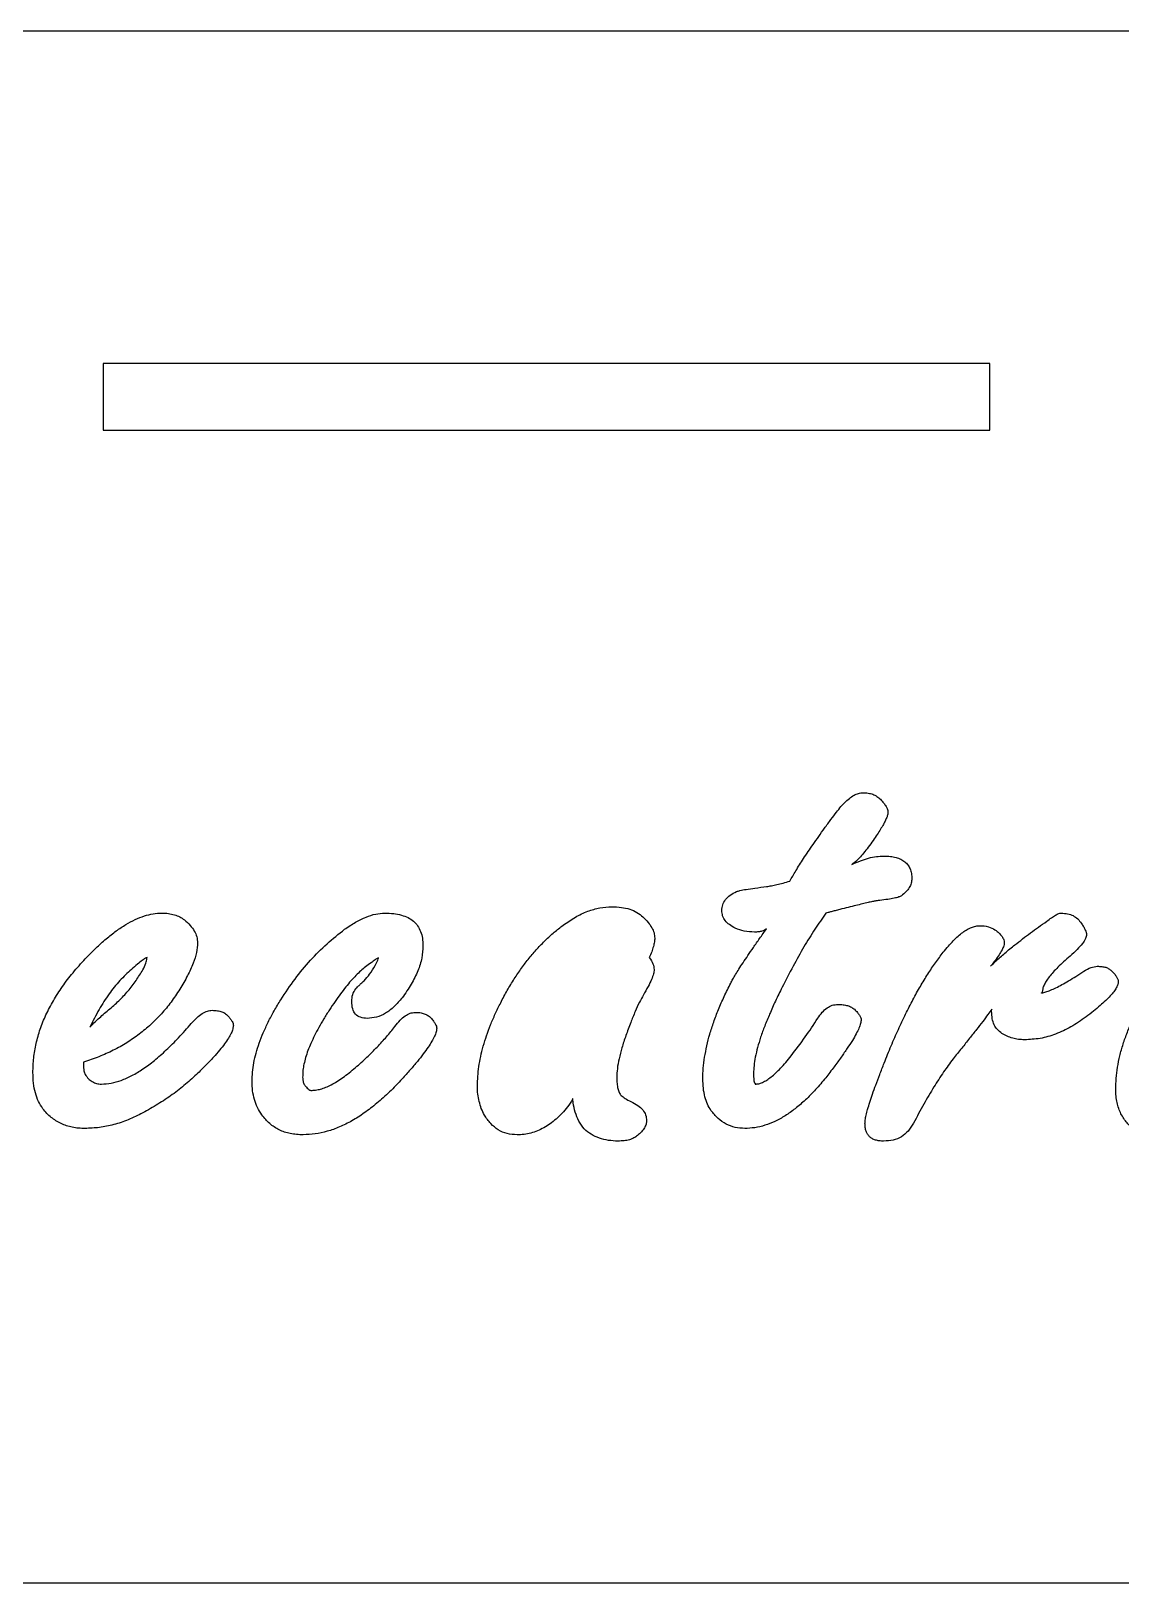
# Model space of a CAD drawing. Header units: millimetres. Extents: x 1 to 632, y 0 to 1598.
# Drawn here: x 293.7 to 342.9, y 1527.9 to 1597.9 of the extents above; entities that cross this region are included whole.
import ezdxf

# ---------------------------------------------------------------- set-up
doc = ezdxf.new("R2010")
doc.units = ezdxf.units.MM

msp = doc.modelspace()

# ---------------------------------------------------------------- linework, layer by layer
at = {"color": 7, "linetype": 'Continuous', "lineweight": 25}
for p, q in [((631.946, 1597.888), (1.946, 1597.888)), ((336.946, 1582.888), (296.946, 1582.888)), ((296.946, 1582.888), (296.946, 1579.888)), ((336.946, 1579.888), (336.946, 1582.888)), ((296.946, 1579.888), (336.946, 1579.888)), ((296.06, 1551.379), (296.06, 1551.254)), ((101.946, 1527.888), (401.946, 1527.888))]:
    msp.add_line(p, q, dxfattribs=at)
for points, knots in [([(330.392, 1563.08), (330.465, 1563.147), (330.6, 1563.272), (330.811, 1563.421), (331.018, 1563.513), (331.157, 1563.525), (331.222, 1563.531)], [0, 0, 0, 0, 0.3074252, 0.5698751, 0.7995993, 1, 1, 1, 1]), ([(331.222, 1563.531), (331.303, 1563.528), (331.456, 1563.522), (331.673, 1563.467), (331.864, 1563.375), (331.966, 1563.282), (332.017, 1563.236)], [0, 0, 0, 0, 0.277587, 0.52626, 0.766986, 1, 1, 1, 1]), ([(332.017, 1563.236), (332.067, 1563.181), (332.159, 1563.079), (332.268, 1562.928), (332.337, 1562.794), (332.35, 1562.707), (332.356, 1562.669)], [0, 0, 0, 0, 0.334307, 0.610747, 0.83065, 1, 1, 1, 1]), ([(329.49, 1561.928), (329.587, 1562.063), (329.765, 1562.308), (330.016, 1562.632), (330.214, 1562.886), (330.339, 1563.023), (330.392, 1563.08)], [0, 0, 0, 0, 0.340415, 0.621044, 0.840166, 1, 1, 1, 1]), ([(332.356, 1562.669), (332.353, 1562.632), (332.345, 1562.545), (332.297, 1562.404), (332.217, 1562.238), (332.117, 1562.041), (331.978, 1561.823), (331.819, 1561.572), (331.626, 1561.296), (331.484, 1561.105), (331.409, 1561.004)], [0, 0, 0, 0, 0.058157, 0.135592, 0.22964, 0.344314, 0.477016, 0.630781, 0.805052, 1, 1, 1, 1]), ([(327.927, 1559.544), (328.016, 1559.698), (328.213, 1560.041), (328.561, 1560.593), (328.998, 1561.231), (329.318, 1561.685), (329.49, 1561.928)], [0, 0, 0, 0, 0.186605, 0.415932, 0.686435, 1, 1, 1, 1]), ([(331.409, 1561.004), (331.342, 1560.917), (331.22, 1560.757), (331.034, 1560.554), (330.874, 1560.399), (330.765, 1560.326), (330.718, 1560.294)], [0, 0, 0, 0, 0.331712, 0.604499, 0.829665, 1, 1, 1, 1]), ([(330.718, 1560.294), (330.848, 1560.352), (331.097, 1560.461), (331.469, 1560.584), (331.823, 1560.66), (332.053, 1560.669), (332.164, 1560.674)], [0, 0, 0, 0, 0.2828372, 0.5414358, 0.7802512, 1, 1, 1, 1]), ([(332.164, 1560.674), (332.264, 1560.67), (332.45, 1560.663), (332.711, 1560.621), (332.933, 1560.541), (333.117, 1560.429), (333.261, 1560.282), (333.361, 1560.099), (333.425, 1559.888), (333.43, 1559.735), (333.432, 1559.656)], [0, 0, 0, 0, 0.1613897, 0.3005406, 0.4260603, 0.5394812, 0.6466107, 0.7542784, 0.872198, 1, 1, 1, 1]), ([(333.432, 1559.656), (333.425, 1559.587), (333.411, 1559.446), (333.32, 1559.24), (333.162, 1559.054), (333.029, 1558.945), (332.959, 1558.888)], [0, 0, 0, 0, 0.222148, 0.450969, 0.70896, 1, 1, 1, 1]), ([(324.86, 1558.214), (324.867, 1558.304), (324.881, 1558.482), (325.021, 1558.726), (325.239, 1558.931), (325.426, 1559.025), (325.526, 1559.076)], [0, 0, 0, 0, 0.230787, 0.459164, 0.710782, 1, 1, 1, 1]), ([(325.526, 1559.076), (325.574, 1559.091), (325.713, 1559.136), (325.991, 1559.181), (326.392, 1559.239), (326.703, 1559.277), (326.878, 1559.299)], [0, 0, 0, 0, 0.11213, 0.317487, 0.613192, 1, 1, 1, 1]), ([(326.878, 1559.299), (326.951, 1559.31), (327.107, 1559.334), (327.354, 1559.389), (327.63, 1559.462), (327.825, 1559.516), (327.927, 1559.544)], [0, 0, 0, 0, 0.205549, 0.43861, 0.703703, 1, 1, 1, 1]), ([(317.698, 1557.558), (317.881, 1557.683), (318.232, 1557.925), (318.788, 1558.192), (319.344, 1558.353), (319.713, 1558.377), (319.894, 1558.388)], [0, 0, 0, 0, 0.278664, 0.535572, 0.772515, 1, 1, 1, 1]), ([(319.894, 1558.388), (320.039, 1558.384), (320.313, 1558.377), (320.696, 1558.289), (321.032, 1558.151), (321.213, 1558.004), (321.301, 1557.933)], [0, 0, 0, 0, 0.2868387, 0.5410243, 0.7762724, 1, 1, 1, 1]), ([(325.463, 1557.419), (325.372, 1557.469), (325.205, 1557.561), (325.007, 1557.75), (324.879, 1557.971), (324.867, 1558.134), (324.86, 1558.214)], [0, 0, 0, 0, 0.292864, 0.541568, 0.77288, 1, 1, 1, 1]), ([(330.177, 1558.263), (330.107, 1558.245), (329.98, 1558.212), (329.804, 1558.17), (329.668, 1558.127), (329.587, 1558.107), (329.552, 1558.098)], [0, 0, 0, 0, 0.334954, 0.612967, 0.835866, 1, 1, 1, 1]), ([(331.981, 1558.674), (331.96, 1558.673), (331.903, 1558.67), (331.796, 1558.649), (331.643, 1558.616), (331.441, 1558.58), (331.193, 1558.511), (330.894, 1558.444), (330.551, 1558.358), (330.307, 1558.296), (330.177, 1558.263)], [0, 0, 0, 0, 0.033851, 0.092533, 0.176255, 0.286935, 0.426153, 0.592288, 0.783568, 1, 1, 1, 1]), ([(332.959, 1558.888), (332.92, 1558.867), (332.82, 1558.813), (332.612, 1558.764), (332.324, 1558.717), (332.105, 1558.689), (331.981, 1558.674)], [0, 0, 0, 0, 0.128889, 0.340837, 0.628768, 1, 1, 1, 1]), ([(296.136, 1556.04), (296.293, 1556.203), (296.596, 1556.517), (297.066, 1556.934), (297.515, 1557.295), (297.954, 1557.588), (298.38, 1557.815), (298.792, 1557.976), (299.19, 1558.085), (299.454, 1558.097), (299.583, 1558.102)], [0, 0, 0, 0, 0.164795, 0.317556, 0.45722, 0.58469, 0.701059, 0.808146, 0.906471, 1, 1, 1, 1]), ([(299.583, 1558.102), (299.684, 1558.1), (299.88, 1558.094), (300.156, 1558.036), (300.403, 1557.943), (300.541, 1557.847), (300.609, 1557.799)], [0, 0, 0, 0, 0.278904, 0.53828, 0.7717, 1, 1, 1, 1]), ([(300.609, 1557.799), (300.699, 1557.718), (300.867, 1557.567), (301.06, 1557.309), (301.183, 1557.038), (301.197, 1556.851), (301.203, 1556.759)], [0, 0, 0, 0, 0.291029, 0.546611, 0.777918, 1, 1, 1, 1]), ([(307.839, 1557.37), (308.001, 1557.482), (308.307, 1557.693), (308.78, 1557.92), (309.221, 1558.074), (309.511, 1558.093), (309.647, 1558.102)], [0, 0, 0, 0, 0.29841, 0.56169, 0.793519, 1, 1, 1, 1]), ([(309.647, 1558.102), (309.783, 1558.1), (310.038, 1558.094), (310.391, 1558.019), (310.697, 1557.913), (310.948, 1557.746), (311.145, 1557.533), (311.28, 1557.269), (311.362, 1556.963), (311.37, 1556.744), (311.375, 1556.629)], [0, 0, 0, 0, 0.1566207, 0.2934559, 0.4163507, 0.5278822, 0.6373557, 0.74805, 0.8672733, 1, 1, 1, 1]), ([(314.881, 1554.062), (314.979, 1554.248), (315.171, 1554.612), (315.485, 1555.132), (315.815, 1555.618), (316.159, 1556.071), (316.521, 1556.491), (316.897, 1556.879), (317.284, 1557.241), (317.561, 1557.453), (317.698, 1557.558)], [0, 0, 0, 0, 0.138939, 0.272497, 0.402369, 0.527567, 0.649887, 0.769101, 0.885611, 1, 1, 1, 1]), ([(321.301, 1557.933), (321.381, 1557.852), (321.53, 1557.701), (321.698, 1557.456), (321.814, 1557.216), (321.826, 1557.051), (321.832, 1556.973)], [0, 0, 0, 0, 0.303104, 0.562738, 0.791892, 1, 1, 1, 1]), ([(329.552, 1558.098), (329.386, 1557.86), (329.041, 1557.364), (328.549, 1556.565), (328.058, 1555.688), (327.742, 1555.072), (327.579, 1554.754)], [0, 0, 0, 0, 0.223983, 0.465923, 0.724099, 1, 1, 1, 1]), ([(334.849, 1556.335), (334.925, 1556.429), (335.07, 1556.609), (335.295, 1556.851), (335.509, 1557.059), (335.717, 1557.229), (335.92, 1557.362), (336.117, 1557.456), (336.306, 1557.521), (336.432, 1557.528), (336.492, 1557.531)], [0, 0, 0, 0, 0.174302, 0.331332, 0.47319, 0.602153, 0.716383, 0.820413, 0.914225, 1, 1, 1, 1]), ([(336.492, 1557.531), (336.625, 1557.527), (336.87, 1557.519), (337.086, 1557.404), (337.184, 1557.352)], [0, 0, 0, 0, 0.546786, 1, 1, 1, 1]), ([(338.081, 1556.669), (338.315, 1556.851), (338.785, 1557.218), (339.273, 1557.56), (339.518, 1557.732)], [0, 0, 0, 0, 0.4969446, 1, 1, 1, 1]), ([(339.518, 1557.732), (339.587, 1557.787), (339.713, 1557.888), (339.895, 1558), (340.042, 1558.084), (340.135, 1558.097), (340.175, 1558.102)], [0, 0, 0, 0, 0.346414, 0.630488, 0.845079, 1, 1, 1, 1]), ([(340.175, 1558.102), (340.271, 1558.096), (340.453, 1558.085), (340.71, 1557.998), (340.929, 1557.847), (341.032, 1557.706), (341.085, 1557.634)], [0, 0, 0, 0, 0.268632, 0.511427, 0.751045, 1, 1, 1, 1]), ([(341.085, 1557.634), (341.121, 1557.582), (341.187, 1557.489), (341.254, 1557.35), (341.307, 1557.239), (341.314, 1557.168), (341.318, 1557.138)], [0, 0, 0, 0, 0.337978, 0.619503, 0.836795, 1, 1, 1, 1]), ([(304.959, 1554.196), (305.168, 1554.511), (305.578, 1555.131), (306.279, 1555.973), (307.023, 1556.729), (307.569, 1557.158), (307.839, 1557.37)], [0, 0, 0, 0, 0.262939, 0.516824, 0.761497, 1, 1, 1, 1]), ([(321.832, 1556.973), (321.829, 1556.916), (321.823, 1556.789), (321.767, 1556.585), (321.693, 1556.347), (321.624, 1556.182), (321.586, 1556.093)], [0, 0, 0, 0, 0.185313, 0.415248, 0.685839, 1, 1, 1, 1]), ([(325.258, 1554.942), (325.288, 1555), (325.357, 1555.131), (325.486, 1555.339), (325.634, 1555.591), (325.825, 1555.875), (326.043, 1556.202), (326.293, 1556.567), (326.575, 1556.969), (326.774, 1557.25), (326.878, 1557.397)], [0, 0, 0, 0, 0.067175, 0.150143, 0.249497, 0.36559, 0.498926, 0.649515, 0.816122, 1, 1, 1, 1]), ([(326.338, 1557.245), (326.18, 1557.252), (325.879, 1557.264), (325.597, 1557.369), (325.463, 1557.419)], [0, 0, 0, 0, 0.524793, 1, 1, 1, 1]), ([(326.878, 1557.397), (326.85, 1557.373), (326.788, 1557.32), (326.661, 1557.282), (326.511, 1557.247), (326.399, 1557.246), (326.338, 1557.245)], [0, 0, 0, 0, 0.194438, 0.418372, 0.680742, 1, 1, 1, 1]), ([(337.184, 1557.352), (337.246, 1557.302), (337.361, 1557.209), (337.499, 1557.059), (337.583, 1556.908), (337.597, 1556.806), (337.603, 1556.759)], [0, 0, 0, 0, 0.320978, 0.590962, 0.811993, 1, 1, 1, 1]), ([(341.318, 1557.138), (341.307, 1557.076), (341.28, 1556.925), (341.112, 1556.706), (340.884, 1556.436), (340.684, 1556.259), (340.572, 1556.16)], [0, 0, 0, 0, 0.15033, 0.361793, 0.644621, 1, 1, 1, 1]), ([(298.926, 1556.102), (298.901, 1556.091), (298.822, 1556.057), (298.681, 1555.948), (298.468, 1555.782), (298.308, 1555.642), (298.217, 1555.562)], [0, 0, 0, 0, 0.09375, 0.28752, 0.593001, 1, 1, 1, 1]), ([(298.918, 1556.076), (298.917, 1556.084), (298.917, 1556.094), (298.925, 1556.101), (298.926, 1556.102)], [0, 0, 0, 0, 0.782871, 1, 1, 1, 1]), ([(301.203, 1556.759), (301.192, 1556.615), (301.169, 1556.299), (300.998, 1555.806), (300.748, 1555.249), (300.522, 1554.872), (300.4, 1554.669)], [0, 0, 0, 0, 0.19065, 0.417815, 0.686263, 1, 1, 1, 1]), ([(311.375, 1556.629), (311.363, 1556.443), (311.338, 1556.057), (311.149, 1555.473), (310.851, 1554.872), (310.583, 1554.487), (310.442, 1554.285)], [0, 0, 0, 0, 0.217166, 0.451901, 0.712077, 1, 1, 1, 1]), ([(332.184, 1551.339), (332.287, 1551.6), (332.49, 1552.111), (332.819, 1552.845), (333.143, 1553.539), (333.474, 1554.187), (333.806, 1554.79), (334.148, 1555.345), (334.489, 1555.86), (334.731, 1556.18), (334.849, 1556.335)], [0, 0, 0, 0, 0.148415, 0.290208, 0.424851, 0.552784, 0.674149, 0.788444, 0.897207, 1, 1, 1, 1]), ([(336.986, 1555.706), (337.061, 1555.781), (337.27, 1555.985), (337.634, 1556.308), (337.93, 1556.547), (338.081, 1556.669)], [0.632076, 0.632076, 0.632076, 0.632076, 0.712438, 0.8527975, 1, 1, 1, 1]), ([(337.603, 1556.759), (337.596, 1556.712), (337.579, 1556.601), (337.494, 1556.422), (337.363, 1556.203), (337.251, 1556.049), (337.188, 1555.964)], [0, 0, 0, 0, 0.15554, 0.369637, 0.650116, 1, 1, 1, 1]), ([(340.572, 1556.16), (340.473, 1556.075), (340.286, 1555.913), (340.029, 1555.672), (339.816, 1555.443), (339.633, 1555.236), (339.499, 1555.038), (339.399, 1554.858), (339.329, 1554.694), (339.321, 1554.585), (339.318, 1554.535)], [0, 0, 0, 0, 0.187007, 0.354122, 0.503185, 0.634543, 0.747888, 0.84505, 0.929249, 1, 1, 1, 1]), ([(293.775, 1550.91), (293.781, 1551.13), (293.794, 1551.57), (293.913, 1552.225), (294.095, 1552.876), (294.357, 1553.522), (294.696, 1554.162), (295.103, 1554.801), (295.583, 1555.435), (295.948, 1555.834), (296.136, 1556.04)], [0, 0, 0, 0, 0.113571, 0.227841, 0.344087, 0.463848, 0.588417, 0.719177, 0.855725, 1, 1, 1, 1]), ([(298.217, 1555.562), (298.04, 1555.398), (297.673, 1555.059), (297.19, 1554.446), (296.737, 1553.744), (296.479, 1553.227), (296.346, 1552.96)], [0, 0, 0, 0, 0.223996, 0.463995, 0.722212, 1, 1, 1, 1]), ([(297.19, 1553.732), (297.348, 1553.867), (297.658, 1554.134), (298.068, 1554.581), (298.434, 1555.047), (298.635, 1555.383), (298.734, 1555.549)], [0, 0, 0, 0, 0.2597467, 0.5113595, 0.7582511, 1, 1, 1, 1]), ([(298.734, 1555.549), (298.788, 1555.643), (298.882, 1555.808), (298.907, 1555.995), (298.918, 1556.076)], [0, 0, 0, 0, 0.57177, 1, 1, 1, 1]), ([(308.781, 1555.674), (308.71, 1555.617), (308.56, 1555.497), (308.344, 1555.284), (308.115, 1555.044), (307.884, 1554.766), (307.649, 1554.452), (307.403, 1554.108), (307.147, 1553.734), (306.982, 1553.468), (306.897, 1553.33)], [0, 0, 0, 0, 0.09023, 0.190542, 0.300278, 0.419829, 0.549546, 0.689346, 0.839323, 1, 1, 1, 1]), ([(308.718, 1555.053), (308.805, 1555.148), (308.998, 1555.357), (309.14, 1555.605), (309.218, 1555.741)], [0, 0, 0, 0, 0.449316, 1, 1, 1, 1]), ([(309.362, 1556.088), (309.354, 1556.084), (309.304, 1556.058), (309.196, 1555.978), (309.008, 1555.847), (308.864, 1555.737), (308.781, 1555.674)], [0.0453807, 0.0453807, 0.0453807, 0.0453807, 0.0801074, 0.2738612, 0.5820404, 1, 1, 1, 1]), ([(309.218, 1555.741), (309.263, 1555.819), (309.325, 1555.93), (309.354, 1556.052), (309.362, 1556.088)], [0, 0, 0, 0, 0.6054814, 0.8532258, 0.8532258, 0.8532258, 0.8532258]), ([(321.805, 1555.553), (321.797, 1555.49), (321.776, 1555.338), (321.677, 1555.084), (321.523, 1554.766), (321.392, 1554.538), (321.318, 1554.41)], [0, 0, 0, 0, 0.151963, 0.367551, 0.648501, 1, 1, 1, 1]), ([(321.586, 1556.093), (321.65, 1556.002), (321.765, 1555.838), (321.793, 1555.64), (321.805, 1555.553)], [0, 0, 0, 0, 0.5593008, 1, 1, 1, 1]), ([(337.188, 1555.964), (337.179, 1555.954), (337.153, 1555.924), (337.112, 1555.861), (337.051, 1555.787), (337.007, 1555.733), (336.986, 1555.706)], [0, 0, 0, 0, 0.032379, 0.0928017, 0.1778181, 0.2575626, 0.2575626, 0.2575626, 0.2575626]), ([(339.276, 1554.498), (339.281, 1554.498), (339.348, 1554.509), (339.487, 1554.543), (339.697, 1554.63), (339.943, 1554.733), (340.212, 1554.88), (340.515, 1555.049), (340.843, 1555.257), (341.072, 1555.404), (341.193, 1555.482)], [0.0618421, 0.0618421, 0.0618421, 0.0618421, 0.0681305, 0.1497489, 0.2470848, 0.3631408, 0.4963622, 0.6453302, 0.8138434, 1, 1, 1, 1]), ([(341.193, 1555.482), (341.298, 1555.548), (341.485, 1555.665), (341.704, 1555.693), (341.8, 1555.705)], [0, 0, 0, 0, 0.562028, 1, 1, 1, 1]), ([(341.8, 1555.705), (341.868, 1555.702), (341.996, 1555.697), (342.176, 1555.664), (342.326, 1555.598), (342.405, 1555.531), (342.443, 1555.5)], [0, 0, 0, 0, 0.2974788, 0.5543949, 0.7883186, 1, 1, 1, 1]), ([(342.443, 1555.5), (342.489, 1555.453), (342.573, 1555.369), (342.665, 1555.238), (342.733, 1555.126), (342.742, 1555.051), (342.746, 1555.018)], [0, 0, 0, 0, 0.336874, 0.611859, 0.828268, 1, 1, 1, 1]), ([(308.339, 1554.683), (308.355, 1554.701), (308.397, 1554.746), (308.472, 1554.828), (308.587, 1554.928), (308.671, 1555.008), (308.718, 1555.053)], [0, 0, 0, 0, 0.136945, 0.345227, 0.631002, 1, 1, 1, 1]), ([(324.003, 1550.634), (324.006, 1550.792), (324.012, 1551.116), (324.08, 1551.61), (324.18, 1552.122), (324.311, 1552.653), (324.495, 1553.199), (324.708, 1553.766), (324.963, 1554.352), (325.158, 1554.742), (325.258, 1554.942)], [0, 0, 0, 0, 0.104603, 0.21493, 0.329422, 0.450442, 0.577051, 0.710935, 0.851816, 1, 1, 1, 1]), ([(327.579, 1554.754), (327.476, 1554.548), (327.277, 1554.152), (327.023, 1553.566), (326.795, 1553.025), (326.61, 1552.521), (326.473, 1552.052), (326.366, 1551.624), (326.306, 1551.234), (326.294, 1550.987), (326.289, 1550.87)], [0, 0, 0, 0, 0.167567, 0.322706, 0.464481, 0.594652, 0.713207, 0.820105, 0.915362, 1, 1, 1, 1]), ([(342.746, 1555.018), (342.741, 1554.972), (342.729, 1554.872), (342.653, 1554.717), (342.537, 1554.546), (342.376, 1554.356), (342.17, 1554.148), (341.918, 1553.92), (341.622, 1553.672), (341.405, 1553.506), (341.291, 1553.419)], [0, 0, 0, 0, 0.061546, 0.136748, 0.2316, 0.342235, 0.475319, 0.628594, 0.8053, 1, 1, 1, 1]), ([(300.4, 1554.669), (300.273, 1554.473), (300.021, 1554.084), (299.578, 1553.554), (299.1, 1553.067), (298.573, 1552.634), (298.01, 1552.242), (297.4, 1551.904), (296.749, 1551.61), (296.293, 1551.457), (296.06, 1551.379)], [0, 0, 0, 0, 0.1258453, 0.249426, 0.3712996, 0.4931336, 0.6158794, 0.7407713, 0.8681545, 1, 1, 1, 1]), ([(303.66, 1550.513), (303.666, 1550.65), (303.676, 1550.93), (303.735, 1551.356), (303.841, 1551.796), (303.983, 1552.25), (304.169, 1552.717), (304.394, 1553.199), (304.655, 1553.698), (304.856, 1554.028), (304.959, 1554.196)], [0, 0, 0, 0, 0.104024, 0.212281, 0.325932, 0.446627, 0.572841, 0.707209, 0.850133, 1, 1, 1, 1]), ([(308.16, 1554.111), (308.166, 1554.222), (308.175, 1554.428), (308.287, 1554.602), (308.339, 1554.683)], [0, 0, 0, 0, 0.533628, 1, 1, 1, 1]), ([(308.861, 1553.352), (308.756, 1553.359), (308.563, 1553.372), (308.314, 1553.53), (308.178, 1553.798), (308.167, 1554), (308.16, 1554.111)], [0, 0, 0, 0, 0.265184, 0.487299, 0.716594, 1, 1, 1, 1]), ([(310.442, 1554.285), (310.321, 1554.146), (310.095, 1553.883), (309.705, 1553.576), (309.289, 1553.388), (309.001, 1553.364), (308.861, 1553.352)], [0, 0, 0, 0, 0.291286, 0.546265, 0.779131, 1, 1, 1, 1]), ([(313.832, 1550.303), (313.836, 1550.448), (313.843, 1550.741), (313.896, 1551.185), (313.974, 1551.64), (314.093, 1552.105), (314.241, 1552.58), (314.419, 1553.066), (314.635, 1553.563), (314.798, 1553.893), (314.881, 1554.062)], [0, 0, 0, 0, 0.110058, 0.222981, 0.3404, 0.461929, 0.587785, 0.719411, 0.856509, 1, 1, 1, 1]), ([(321.318, 1554.41), (321.257, 1554.301), (321.121, 1554.057), (320.935, 1553.638), (320.734, 1553.135), (320.6, 1552.771), (320.528, 1552.576)], [0, 0, 0, 0, 0.187743, 0.418448, 0.68784, 1, 1, 1, 1]), ([(342.632, 1550.147), (342.637, 1550.312), (342.646, 1550.649), (342.711, 1551.156), (342.814, 1551.674), (342.962, 1552.201), (343.157, 1552.736), (343.385, 1553.284), (343.656, 1553.841), (343.868, 1554.206), (343.976, 1554.393)], [0, 0, 0, 0, 0.1101, 0.22391, 0.34012, 0.461531, 0.587841, 0.718868, 0.85669, 1, 1, 1, 1]), ([(296.346, 1552.96), (296.468, 1553.084), (296.735, 1553.356), (297.029, 1553.599), (297.19, 1553.732)], [0, 0, 0, 0, 0.455089, 1, 1, 1, 1]), ([(300.922, 1553.125), (301.003, 1553.214), (301.153, 1553.378), (301.394, 1553.569), (301.63, 1553.694), (301.79, 1553.711), (301.864, 1553.718)], [0, 0, 0, 0, 0.314466, 0.581299, 0.806346, 1, 1, 1, 1]), ([(301.864, 1553.718), (301.943, 1553.715), (302.092, 1553.708), (302.301, 1553.663), (302.474, 1553.572), (302.559, 1553.484), (302.601, 1553.442)], [0, 0, 0, 0, 0.291828, 0.551515, 0.782446, 1, 1, 1, 1]), ([(302.601, 1553.442), (302.632, 1553.399), (302.689, 1553.321), (302.763, 1553.216), (302.807, 1553.126), (302.816, 1553.071), (302.819, 1553.049)], [0, 0, 0, 0, 0.351449, 0.634576, 0.84985, 1, 1, 1, 1]), ([(306.897, 1553.33), (306.821, 1553.203), (306.674, 1552.956), (306.485, 1552.586), (306.318, 1552.239), (306.181, 1551.91), (306.079, 1551.598), (306.002, 1551.305), (305.954, 1551.03), (305.949, 1550.853), (305.946, 1550.768)], [0, 0, 0, 0, 0.160724, 0.311752, 0.451234, 0.578749, 0.697794, 0.807908, 0.90778, 1, 1, 1, 1]), ([(310.111, 1552.986), (310.185, 1553.083), (310.32, 1553.26), (310.553, 1553.461), (310.778, 1553.597), (310.936, 1553.616), (311.009, 1553.625)], [0, 0, 0, 0, 0.320716, 0.5851665, 0.8082637, 1, 1, 1, 1]), ([(311.009, 1553.625), (311.085, 1553.624), (311.228, 1553.622), (311.424, 1553.568), (311.596, 1553.496), (311.684, 1553.418), (311.727, 1553.379)], [0, 0, 0, 0, 0.292584, 0.546777, 0.779974, 1, 1, 1, 1]), ([(311.727, 1553.379), (311.767, 1553.331), (311.837, 1553.243), (311.927, 1553.118), (311.979, 1553.006), (311.99, 1552.936), (311.995, 1552.906)], [0, 0, 0, 0, 0.340015, 0.613876, 0.834928, 1, 1, 1, 1]), ([(327.981, 1551.665), (328.199, 1551.946), (328.624, 1552.494), (329.002, 1553.074), (329.186, 1553.357)], [0, 0, 0, 0, 0.513837, 1, 1, 1, 1]), ([(329.186, 1553.357), (329.251, 1553.451), (329.372, 1553.625), (329.594, 1553.828), (329.836, 1553.958), (330.008, 1553.974), (330.093, 1553.982)], [0, 0, 0, 0, 0.297147, 0.553284, 0.779402, 1, 1, 1, 1]), ([(330.093, 1553.982), (330.172, 1553.98), (330.32, 1553.975), (330.528, 1553.937), (330.703, 1553.866), (330.798, 1553.796), (330.843, 1553.763)], [0, 0, 0, 0, 0.297175, 0.559571, 0.790388, 1, 1, 1, 1]), ([(330.843, 1553.763), (330.888, 1553.717), (330.971, 1553.633), (331.066, 1553.506), (331.131, 1553.397), (331.142, 1553.325), (331.146, 1553.294)], [0, 0, 0, 0, 0.344196, 0.61884, 0.839952, 1, 1, 1, 1]), ([(337.036, 1553.765), (336.979, 1553.687), (336.847, 1553.502), (336.62, 1553.198), (336.341, 1552.841), (336.024, 1552.44), (335.673, 1551.993), (335.422, 1551.684), (335.291, 1551.522)], [0.1617891, 0.1617891, 0.1617891, 0.1617891, 0.2469489, 0.3635979, 0.4968522, 0.6477769, 0.8155617, 1, 1, 1, 1]), ([(337.496, 1552.678), (337.426, 1552.731), (337.284, 1552.837), (337.132, 1553.068), (337.049, 1553.351), (337.038, 1553.556), (337.032, 1553.665)], [0, 0, 0, 0, 0.2307926, 0.4622826, 0.7126375, 1, 1, 1, 1]), ([(341.291, 1553.419), (341.068, 1553.261), (340.636, 1552.956), (339.934, 1552.636), (339.229, 1552.422), (338.751, 1552.399), (338.514, 1552.388)], [0, 0, 0, 0, 0.271624, 0.52484, 0.764989, 1, 1, 1, 1]), ([(296.864, 1550.388), (297.011, 1550.398), (297.316, 1550.419), (297.781, 1550.551), (298.261, 1550.772), (298.762, 1551.074), (299.281, 1551.462), (299.814, 1551.939), (300.371, 1552.495), (300.733, 1552.908), (300.922, 1553.125)], [0, 0, 0, 0, 0.087467, 0.182241, 0.286369, 0.402251, 0.530467, 0.672633, 0.828339, 1, 1, 1, 1]), ([(302.819, 1553.049), (302.813, 1552.992), (302.797, 1552.865), (302.72, 1552.666), (302.59, 1552.443), (302.414, 1552.187), (302.184, 1551.905), (301.913, 1551.586), (301.585, 1551.244), (301.347, 1551.011), (301.221, 1550.888)], [0, 0, 0, 0, 0.062933, 0.139523, 0.233269, 0.34625, 0.480122, 0.633249, 0.806821, 1, 1, 1, 1]), ([(308.33, 1551.134), (308.503, 1551.287), (308.84, 1551.584), (309.304, 1552.053), (309.73, 1552.514), (309.986, 1552.832), (310.111, 1552.986)], [0, 0, 0, 0, 0.268938, 0.524047, 0.768367, 1, 1, 1, 1]), ([(311.995, 1552.906), (311.99, 1552.852), (311.979, 1552.727), (311.892, 1552.533), (311.77, 1552.302), (311.599, 1552.036), (311.379, 1551.733), (311.11, 1551.394), (310.792, 1551.019), (310.56, 1550.761), (310.437, 1550.625)], [0, 0, 0, 0, 0.058049, 0.133387, 0.225553, 0.338984, 0.47285, 0.627502, 0.803167, 1, 1, 1, 1]), ([(331.146, 1553.294), (331.139, 1553.239), (331.122, 1553.11), (331.043, 1552.897), (330.916, 1552.641), (330.741, 1552.336), (330.509, 1551.99), (330.238, 1551.59), (329.912, 1551.146), (329.674, 1550.837), (329.548, 1550.674)], [0, 0, 0, 0, 0.05407, 0.125689, 0.218594, 0.331673, 0.466106, 0.62175, 0.800349, 1, 1, 1, 1]), ([(338.514, 1552.388), (338.423, 1552.391), (338.244, 1552.398), (337.98, 1552.453), (337.73, 1552.547), (337.574, 1552.635), (337.496, 1552.678)], [0, 0, 0, 0, 0.254597, 0.50127, 0.750357, 1, 1, 1, 1]), ([(320.528, 1552.576), (320.467, 1552.393), (320.35, 1552.049), (320.218, 1551.551), (320.137, 1551.099), (320.124, 1550.813), (320.118, 1550.678)], [0, 0, 0, 0, 0.296186, 0.558905, 0.793445, 1, 1, 1, 1]), ([(296.06, 1551.254), (296.06, 1551.162), (296.059, 1551.015), (296.109, 1550.877), (296.127, 1550.826)], [0, 0, 0, 0, 0.624941, 1, 1, 1, 1]), ([(326.36, 1550.388), (326.415, 1550.391), (326.531, 1550.398), (326.705, 1550.47), (326.895, 1550.566), (327.089, 1550.714), (327.296, 1550.895), (327.519, 1551.113), (327.751, 1551.373), (327.902, 1551.564), (327.981, 1551.665)], [0, 0, 0, 0, 0.076353, 0.1637, 0.263645, 0.37833, 0.506829, 0.654401, 0.818605, 1, 1, 1, 1]), ([(331.318, 1548.607), (331.321, 1548.661), (331.329, 1548.787), (331.374, 1549.001), (331.439, 1549.269), (331.542, 1549.584), (331.661, 1549.951), (331.809, 1550.368), (331.99, 1550.835), (332.117, 1551.165), (332.184, 1551.339)], [0, 0, 0, 0, 0.056106, 0.131955, 0.22801, 0.343453, 0.477535, 0.630799, 0.805308, 1, 1, 1, 1]), ([(335.291, 1551.522), (335.147, 1551.329), (334.843, 1550.919), (334.412, 1550.236), (333.951, 1549.469), (333.661, 1548.915), (333.509, 1548.625)], [0, 0, 0, 0, 0.212151, 0.449254, 0.71142, 1, 1, 1, 1]), ([(294.226, 1549.277), (294.156, 1549.384), (294.012, 1549.607), (293.874, 1549.999), (293.787, 1550.438), (293.779, 1550.748), (293.775, 1550.91)], [0, 0, 0, 0, 0.223119, 0.460925, 0.717088, 1, 1, 1, 1]), ([(296.127, 1550.826), (296.175, 1550.759), (296.264, 1550.631), (296.448, 1550.494), (296.647, 1550.402), (296.792, 1550.393), (296.864, 1550.388)], [0, 0, 0, 0, 0.2736487, 0.5192714, 0.7585212, 1, 1, 1, 1]), ([(301.221, 1550.888), (301.037, 1550.717), (300.668, 1550.374), (300.066, 1549.903), (299.417, 1549.475), (298.961, 1549.219), (298.73, 1549.089)], [0, 0, 0, 0, 0.2440298, 0.4905693, 0.742411, 1, 1, 1, 1]), ([(304.107, 1549), (304.037, 1549.109), (303.898, 1549.328), (303.762, 1549.699), (303.673, 1550.095), (303.665, 1550.371), (303.66, 1550.513)], [0, 0, 0, 0, 0.242279, 0.483932, 0.734775, 1, 1, 1, 1]), ([(305.946, 1550.768), (305.945, 1550.681), (305.943, 1550.542), (305.997, 1550.414), (306.018, 1550.366)], [0, 0, 0, 0, 0.619377, 1, 1, 1, 1]), ([(310.437, 1550.625), (310.248, 1550.426), (309.882, 1550.041), (309.31, 1549.526), (308.742, 1549.092), (308.183, 1548.728), (307.622, 1548.449), (307.067, 1548.25), (306.514, 1548.127), (306.146, 1548.111), (305.964, 1548.102)], [0, 0, 0, 0, 0.156012, 0.301463, 0.436544, 0.561992, 0.679936, 0.791154, 0.896595, 1, 1, 1, 1]), ([(306.321, 1550.102), (306.391, 1550.107), (306.537, 1550.116), (306.763, 1550.162), (307, 1550.243), (307.243, 1550.362), (307.502, 1550.505), (307.768, 1550.687), (308.049, 1550.895), (308.234, 1551.052), (308.33, 1551.134)], [0, 0, 0, 0, 0.091494, 0.190398, 0.298967, 0.416968, 0.54376, 0.683632, 0.83609, 1, 1, 1, 1]), ([(320.118, 1550.678), (320.12, 1550.589), (320.125, 1550.424), (320.159, 1550.199), (320.216, 1550.012), (320.286, 1549.918), (320.318, 1549.875)], [0, 0, 0, 0, 0.3176121, 0.5853209, 0.809377, 1, 1, 1, 1]), ([(324.369, 1549.196), (324.312, 1549.289), (324.192, 1549.483), (324.088, 1549.828), (324.012, 1550.214), (324.006, 1550.489), (324.003, 1550.634)], [0, 0, 0, 0, 0.2178346, 0.4523612, 0.7118624, 1, 1, 1, 1]), ([(329.548, 1550.674), (329.397, 1550.493), (329.107, 1550.145), (328.646, 1549.679), (328.186, 1549.284), (327.729, 1548.956), (327.269, 1548.706), (326.812, 1548.522), (326.354, 1548.41), (326.047, 1548.395), (325.896, 1548.388)], [0, 0, 0, 0, 0.158648, 0.305489, 0.441395, 0.566646, 0.68426, 0.793239, 0.89836, 1, 1, 1, 1]), ([(326.289, 1550.87), (326.29, 1550.817), (326.292, 1550.721), (326.3, 1550.597), (326.311, 1550.506), (326.33, 1550.445), (326.381, 1550.412), (326.364, 1550.393), (326.36, 1550.388)], [0, 0, 0, 0, 0.320968, 0.571149, 0.751389, 0.859077, 0.967866, 1, 1, 1, 1]), ([(306.018, 1550.366), (306.047, 1550.326), (306.101, 1550.255), (306.187, 1550.177), (306.254, 1550.118), (306.301, 1550.107), (306.321, 1550.102)], [0, 0, 0, 0, 0.364083, 0.649197, 0.85183, 1, 1, 1, 1]), ([(314.144, 1548.995), (314.095, 1549.091), (313.994, 1549.284), (313.908, 1549.607), (313.838, 1549.946), (313.834, 1550.182), (313.832, 1550.303)], [0, 0, 0, 0, 0.236552, 0.479761, 0.733606, 1, 1, 1, 1]), ([(320.318, 1549.875), (320.375, 1549.83), (320.512, 1549.722), (320.669, 1549.646), (320.76, 1549.602)], [0, 0, 0, 0, 0.416812, 1, 1, 1, 1]), ([(342.868, 1549.053), (342.832, 1549.133), (342.759, 1549.294), (342.683, 1549.558), (342.638, 1549.845), (342.634, 1550.044), (342.632, 1550.147)], [0, 0, 0, 0, 0.232015, 0.470931, 0.726989, 1, 1, 1, 1]), ([(296.127, 1548.388), (296.029, 1548.391), (295.836, 1548.396), (295.554, 1548.435), (295.289, 1548.508), (295.042, 1548.606), (294.811, 1548.733), (294.597, 1548.885), (294.396, 1549.064), (294.283, 1549.205), (294.226, 1549.277)], [0, 0, 0, 0, 0.135314, 0.265653, 0.390855, 0.512178, 0.631337, 0.751809, 0.873598, 1, 1, 1, 1]), ([(317.899, 1549.361), (317.816, 1549.261), (317.655, 1549.067), (317.388, 1548.813), (317.118, 1548.591), (316.833, 1548.416), (316.543, 1548.276), (316.243, 1548.177), (315.936, 1548.111), (315.727, 1548.105), (315.622, 1548.102)], [0, 0, 0, 0, 0.144457, 0.28035, 0.409959, 0.532697, 0.651987, 0.767229, 0.883856, 1, 1, 1, 1]), ([(318.131, 1549.732), (318.126, 1549.723), (318.063, 1549.592), (317.978, 1549.473), (317.899, 1549.361)], [0.6970239, 0.6970239, 0.6970239, 0.6970239, 0.7177695, 1, 1, 1, 1]), ([(318.64, 1548.366), (318.56, 1548.482), (318.399, 1548.716), (318.234, 1549.118), (318.155, 1549.462), (318.135, 1549.671), (318.131, 1549.732)], [0, 0, 0, 0, 0.2407749, 0.4830431, 0.7354665, 0.8402193, 0.8402193, 0.8402193, 0.8402193]), ([(320.76, 1549.602), (320.866, 1549.547), (321.06, 1549.445), (321.295, 1549.243), (321.439, 1549.002), (321.457, 1548.827), (321.466, 1548.741)], [0, 0, 0, 0, 0.302606, 0.557832, 0.78043, 1, 1, 1, 1]), ([(325.896, 1548.388), (325.747, 1548.396), (325.456, 1548.412), (325.043, 1548.578), (324.668, 1548.835), (324.471, 1549.073), (324.369, 1549.196)], [0, 0, 0, 0, 0.248009, 0.485223, 0.733868, 1, 1, 1, 1]), ([(298.73, 1549.089), (298.514, 1548.981), (298.092, 1548.77), (297.434, 1548.552), (296.78, 1548.415), (296.344, 1548.397), (296.127, 1548.388)], [0, 0, 0, 0, 0.266382, 0.519009, 0.761577, 1, 1, 1, 1]), ([(305.964, 1548.102), (305.866, 1548.104), (305.672, 1548.108), (305.393, 1548.156), (305.13, 1548.221), (304.886, 1548.32), (304.664, 1548.452), (304.454, 1548.602), (304.27, 1548.79), (304.162, 1548.929), (304.107, 1549)], [0, 0, 0, 0, 0.137213, 0.269692, 0.394112, 0.515212, 0.635256, 0.754055, 0.874476, 1, 1, 1, 1]), ([(315.622, 1548.102), (315.47, 1548.113), (315.174, 1548.135), (314.759, 1548.308), (314.408, 1548.604), (314.235, 1548.861), (314.144, 1548.995)], [0, 0, 0, 0, 0.251108, 0.488781, 0.732205, 1, 1, 1, 1]), ([(321.466, 1548.741), (321.46, 1548.687), (321.446, 1548.57), (321.364, 1548.398), (321.23, 1548.228), (321.116, 1548.123), (321.055, 1548.067)], [0, 0, 0, 0, 0.200758, 0.429751, 0.692696, 1, 1, 1, 1]), ([(332.157, 1547.817), (332.091, 1547.819), (331.968, 1547.824), (331.794, 1547.859), (331.645, 1547.92), (331.523, 1548.009), (331.426, 1548.122), (331.366, 1548.267), (331.324, 1548.429), (331.32, 1548.546), (331.318, 1548.607)], [0, 0, 0, 0, 0.149061, 0.280313, 0.401472, 0.510313, 0.620666, 0.735632, 0.861053, 1, 1, 1, 1]), ([(333.509, 1548.625), (333.434, 1548.502), (333.289, 1548.267), (332.97, 1547.999), (332.583, 1547.84), (332.303, 1547.825), (332.157, 1547.817)], [0, 0, 0, 0, 0.258551, 0.496877, 0.737791, 1, 1, 1, 1]), ([(344.386, 1548.102), (344.303, 1548.105), (344.139, 1548.109), (343.902, 1548.153), (343.684, 1548.232), (343.481, 1548.332), (343.3, 1548.472), (343.135, 1548.636), (342.99, 1548.833), (342.91, 1548.978), (342.868, 1549.053)], [0, 0, 0, 0, 0.131891, 0.2587371, 0.3784955, 0.49735, 0.6149412, 0.7380026, 0.8640613, 1, 1, 1, 1]), ([(320.171, 1547.817), (320.026, 1547.823), (319.743, 1547.837), (319.336, 1547.943), (318.959, 1548.111), (318.747, 1548.281), (318.64, 1548.366)], [0, 0, 0, 0, 0.2614928, 0.511065, 0.753879, 1, 1, 1, 1]), ([(321.055, 1548.067), (321.001, 1548.029), (320.888, 1547.949), (320.682, 1547.869), (320.438, 1547.828), (320.264, 1547.821), (320.171, 1547.817)], [0, 0, 0, 0, 0.2103953, 0.4416113, 0.7036056, 1, 1, 1, 1])]:
    msp.add_open_spline(points, degree=3, knots=knots, dxfattribs=at)
for points in [[(339.318, 1554.535), (339.304, 1554.521), (339.291, 1554.507), (339.276, 1554.498)], [(337.032, 1553.665), (337.033, 1553.698), (337.033, 1553.732), (337.036, 1553.765)]]:
    msp.add_open_spline(points, degree=3, dxfattribs=at)

doc.saveas('drawing.dxf')
